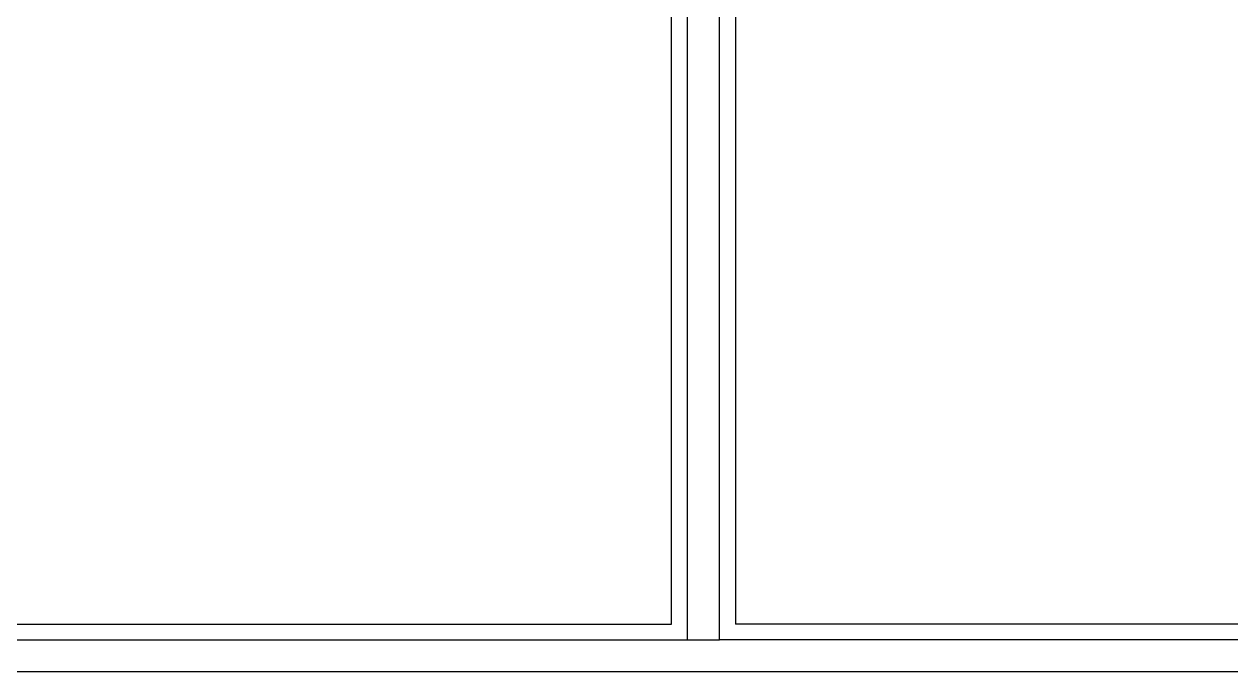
# Model space of a CAD drawing. Header units: metres. Extents: x 294 to 1101, y -498 to -355.
# Drawn here: x 494.046 to 495.561, y -489.085 to -488.272 of the extents above; entities that cross this region are included whole.
import ezdxf

# ---------------------------------------------------------------- set-up
doc = ezdxf.new("R2010")
doc.units = ezdxf.units.M
doc.layers.add('win', color=206, linetype='Continuous')

msp = doc.modelspace()

# ---------------------------------------------------------------- linework, layer by layer
msp.add_line((499.2517, -489.0849), (493.4213, -489.0849))
at = {"layer": 'win'}
for p, q in [((494.8789, -489.0449), (494.8789, -482.8449)), ((494.9189, -489.0449), (494.9189, -482.8449)), ((494.8589, -489.0249), (494.8589, -482.8649)), ((494.9389, -482.8649), (494.9389, -489.0249)), ((493.4813, -489.0249), (494.8589, -489.0249)), ((496.3565, -489.0249), (494.9389, -489.0249)), ((493.4613, -489.0449), (494.8789, -489.0449)), ((494.8789, -489.0449), (494.9189, -489.0449)), ((496.3565, -489.0449), (494.9189, -489.0449))]:
    msp.add_line(p, q, dxfattribs=at)

doc.saveas('drawing.dxf')
